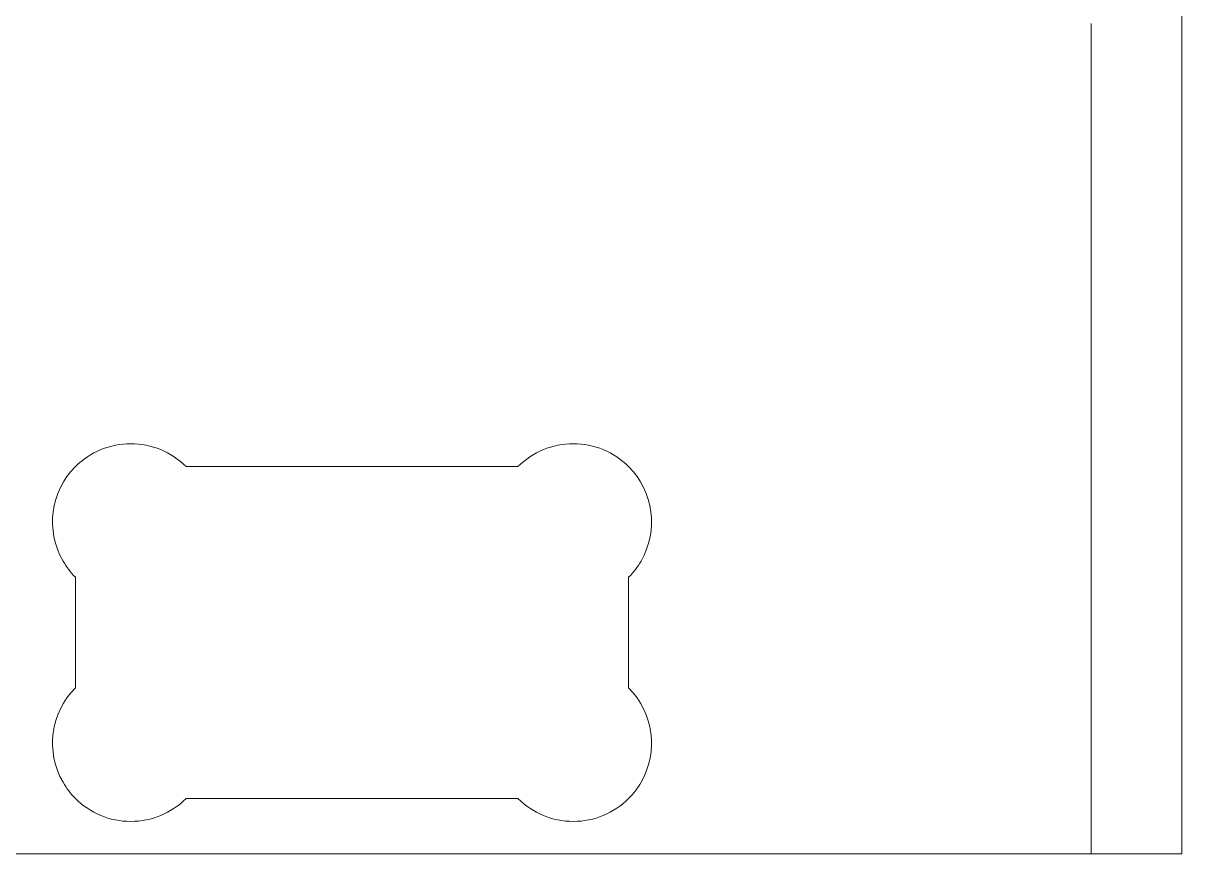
# Model space of a CAD drawing. Header units: millimetres. Extents: x 1623 to 2804, y 183 to 729.
# Drawn here: x 2783.13 to 2804.07, y 234.11 to 249.12 of the extents above; entities that cross this region are included whole.
import ezdxf

# ---------------------------------------------------------------- set-up
doc = ezdxf.new("R2010")
doc.units = ezdxf.units.MM
doc.header["$MEASUREMENT"] = 0
doc.layers.add('Camada 1', color=7, linetype='Continuous')

msp = doc.modelspace()

# ---------------------------------------------------------------- linework, layer by layer
at = {"layer": 'Camada 1', "color": 70, "lineweight": 9}
msp.add_open_spline([(2644.0724, 354.1061), (2644.0724, 354.1061), (2804.0724, 354.1061), (2804.0724, 354.1061), (2804.0724, 354.1061), (2804.0724, 354.1061), (2804.0724, 234.1061), (2804.0724, 234.1061), (2804.0724, 234.1061), (2804.0724, 234.1061), (2664.0724, 234.1061), (2664.0724, 234.1061), (2664.0724, 234.1061), (2664.0724, 234.1061), (2644.0724, 234.1061), (2644.0724, 234.1061), (2644.0724, 234.1061), (2644.0724, 234.1061), (2644.0724, 354.1061), (2644.0724, 354.1061)], degree=3, knots=[0, 0, 0, 0, 0.1666667, 0.1666667, 0.1666667, 0.1666667, 0.3333333, 0.3333333, 0.3333333, 0.3333333, 0.5, 0.5, 0.5, 0.5, 0.6666667, 0.6666667, 0.6666667, 0.6666667, 1, 1, 1, 1], dxfattribs=at)
at = {"layer": 'Camada 1', "color": 1, "lineweight": 9}
msp.add_open_spline([(2802.434, 249.1181), (2802.434, 249.1181), (2802.434, 234.1062), (2802.434, 234.1062)], degree=3, dxfattribs=at)
at = {"layer": 'Camada 1', "color": 2, "lineweight": 9}
msp.add_open_spline([(2794.0724, 239.1061), (2794.0724, 239.1061), (2794.0724, 237.1061), (2794.0724, 237.1061), (2794.0724, 237.1061), (2794.5251, 236.6531), (2794.6175, 235.9535), (2794.2971, 235.399), (2794.2971, 235.399), (2794.2353, 235.292), (2794.1598, 235.1935), (2794.0724, 235.1061), (2794.0724, 235.1061), (2793.8068, 234.8409), (2793.4468, 234.692), (2793.0715, 234.6923), (2793.0715, 234.6923), (2792.6962, 234.6925), (2792.3376, 234.8405), (2792.0724, 235.1061), (2792.0724, 235.1061), (2792.0724, 235.1061), (2786.0724, 235.1061), (2786.0724, 235.1061), (2786.0724, 235.1061), (2785.8068, 234.8409), (2785.4468, 234.692), (2785.0715, 234.6923), (2785.0715, 234.6923), (2784.6962, 234.6925), (2784.3376, 234.8405), (2784.0724, 235.1061), (2784.0724, 235.1061), (2783.985, 235.1935), (2783.9095, 235.292), (2783.8477, 235.399), (2783.8477, 235.399), (2783.5277, 235.9537), (2783.6194, 236.6534), (2784.0724, 237.1061), (2784.0724, 237.1061), (2784.0724, 237.1061), (2784.0724, 239.1061), (2784.0724, 239.1061), (2784.0724, 239.1061), (2783.985, 239.1935), (2783.9095, 239.292), (2783.8477, 239.399), (2783.8477, 239.399), (2783.5277, 239.9537), (2783.6194, 240.6534), (2784.0724, 241.1061), (2784.0724, 241.1061), (2784.3377, 241.3714), (2784.6972, 241.5204), (2785.0724, 241.5203), (2785.0724, 241.5203), (2785.4476, 241.5203), (2785.8071, 241.3714), (2786.0724, 241.1061), (2786.0724, 241.1061), (2786.0724, 241.1061), (2792.0724, 241.1061), (2792.0724, 241.1061), (2792.0724, 241.1061), (2792.3377, 241.3714), (2792.6972, 241.5204), (2793.0724, 241.5203), (2793.0724, 241.5203), (2793.4476, 241.5203), (2793.8071, 241.3714), (2794.0724, 241.1061), (2794.0724, 241.1061), (2794.5251, 240.6531), (2794.6175, 239.9535), (2794.2971, 239.399), (2794.2971, 239.399), (2794.2353, 239.292), (2794.1598, 239.1935), (2794.0724, 239.1061)], degree=3, knots=[0, 0, 0, 0, 0.047619, 0.047619, 0.047619, 0.047619, 0.0952381, 0.0952381, 0.0952381, 0.0952381, 0.1428571, 0.1428571, 0.1428571, 0.1428571, 0.1904762, 0.1904762, 0.1904762, 0.1904762, 0.2380952, 0.2380952, 0.2380952, 0.2380952, 0.2857143, 0.2857143, 0.2857143, 0.2857143, 0.3333333, 0.3333333, 0.3333333, 0.3333333, 0.3809524, 0.3809524, 0.3809524, 0.3809524, 0.4285714, 0.4285714, 0.4285714, 0.4285714, 0.4761905, 0.4761905, 0.4761905, 0.4761905, 0.5238095, 0.5238095, 0.5238095, 0.5238095, 0.5714286, 0.5714286, 0.5714286, 0.5714286, 0.6190476, 0.6190476, 0.6190476, 0.6190476, 0.6666667, 0.6666667, 0.6666667, 0.6666667, 0.7142857, 0.7142857, 0.7142857, 0.7142857, 0.7619048, 0.7619048, 0.7619048, 0.7619048, 0.8095238, 0.8095238, 0.8095238, 0.8095238, 0.8571429, 0.8571429, 0.8571429, 0.8571429, 0.9047619, 0.9047619, 0.9047619, 0.9047619, 1, 1, 1, 1], dxfattribs=at)

doc.saveas('drawing.dxf')
